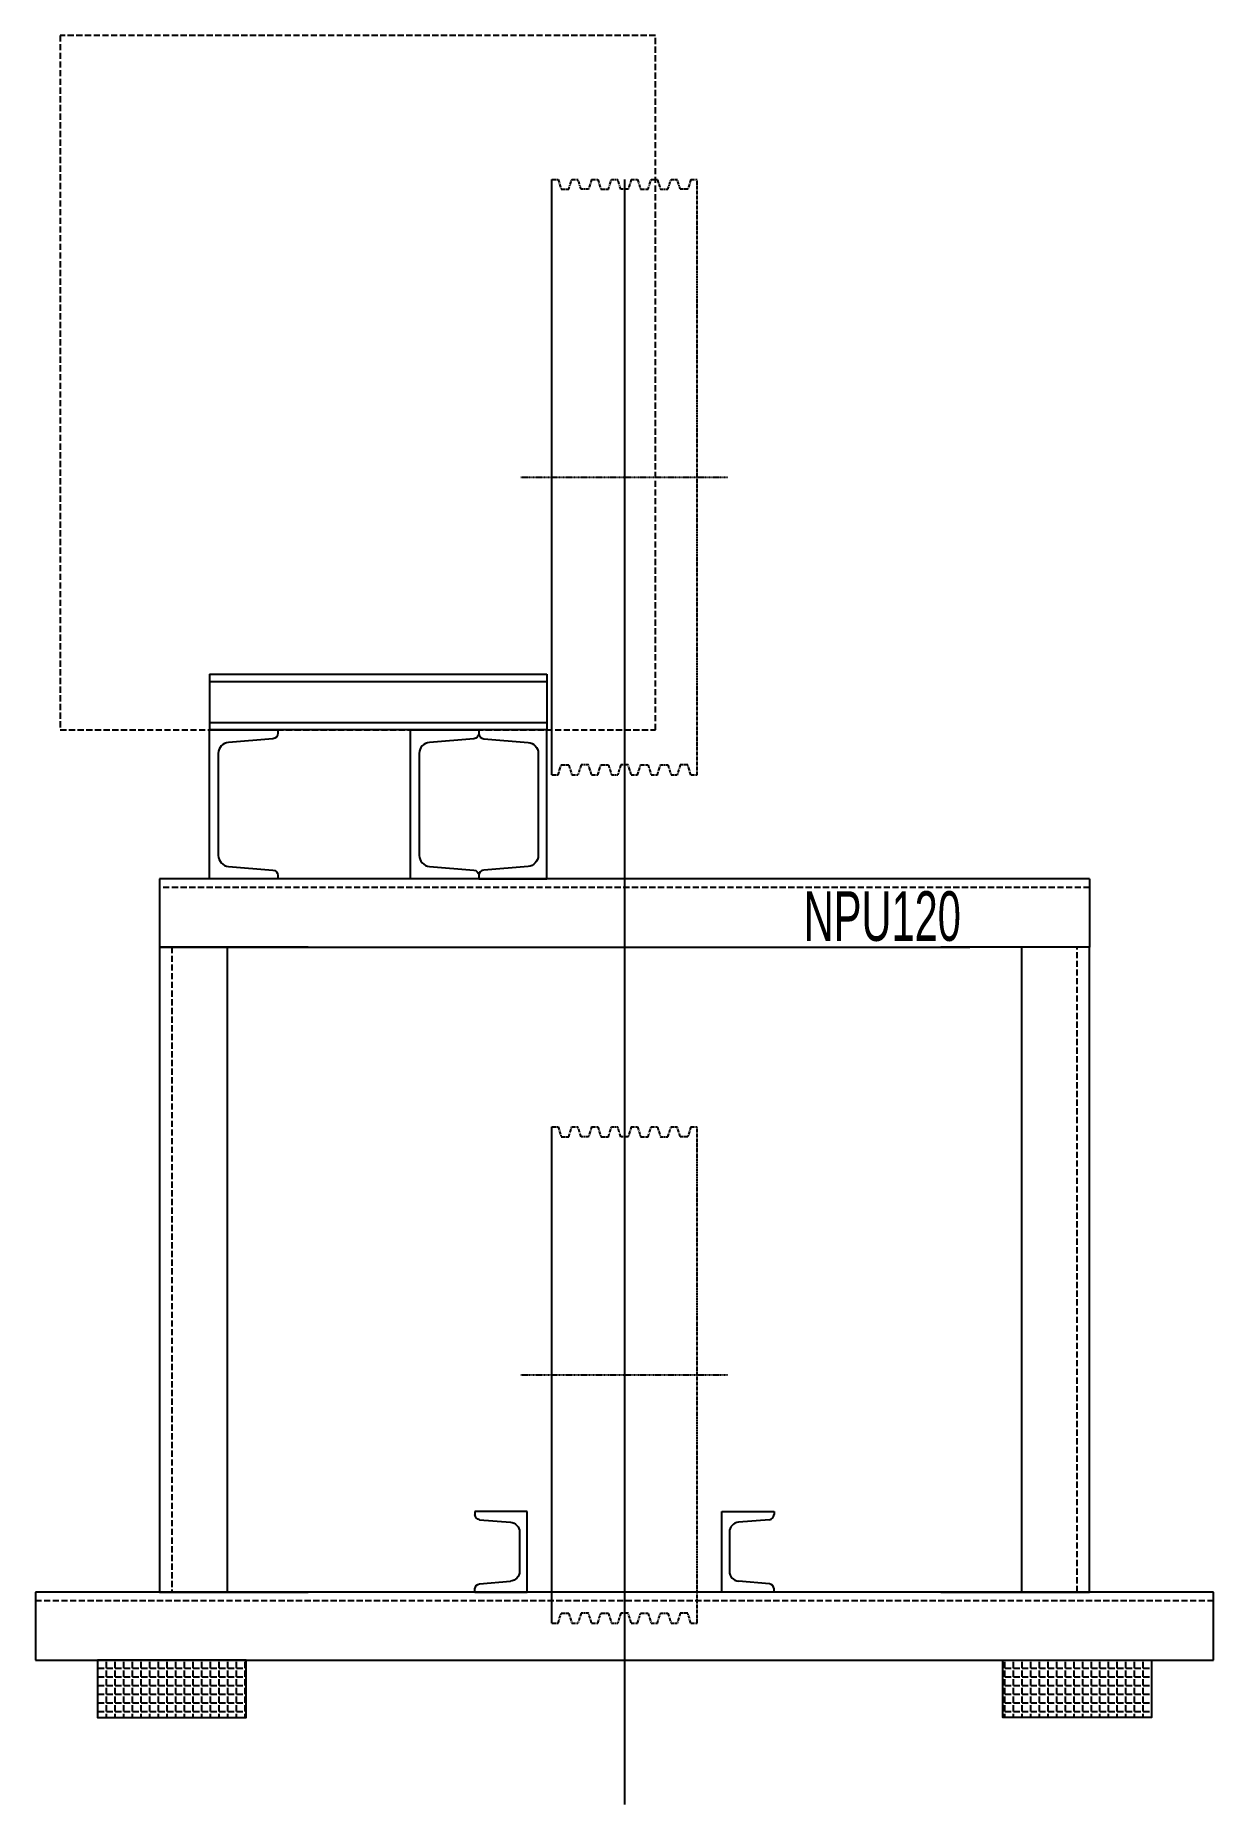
# Model space of a CAD drawing. Header units: millimetres. Extents: x -475 to 475, y -70 to 1356.
import ezdxf

# ---------------------------------------------------------------- set-up
doc = ezdxf.new("R2010")
doc.units = ezdxf.units.MM
for name, pattern in [('CENTERX2', [4, 2.5, -0.5, 0.5, -0.5]), ('DASHDOT', [1, 0.5, -0.25, 0, -0.25]), ('DASHED', [7, 5, -2, 0])]:
    doc.linetypes.add(name, pattern=pattern)
doc.layers.add('Makine sehpası', color=4, linetype='Continuous')
doc.layers.add('TARAMA', color=251, linetype='CENTERX2')
doc.styles.get("Standard").update_dxf_attribs({"font": 'arial.ttf'})

# ---------------------------------------------------------------- blocks, each defined once
blk = doc.blocks.new('A$C2EF57ACA')
at = {"color": 2}
blk.add_line((25, 0), (25, 480), dxfattribs=at)
at = {"color": 8, "linetype": 'DASHDOT'}
for p, q in [((83.5, 480), (83.5, 0)), ((0, 240), (167, 240))]:
    blk.add_line(p, q, dxfattribs=at)
at = {"layer": 'TARAMA', "color": 2}
for p, q in [((25, 480), (30, 480)), ((30, 480), (32.5, 472)), ((32.5, 472), (38.5, 472)), ((38.5, 472), (41, 480)), ((41, 480), (46, 480)), ((48.5, 472), (46, 480)), ((54.5, 472), (48.5, 472)), ((57, 480), (54.5, 472)), ((57, 480), (62, 480)), ((62, 480), (64.5, 472)), ((64.5, 472), (70.5, 472)), ((70.5, 472), (73, 480)), ((73, 480), (78, 480)), ((80.5, 472), (78, 480)), ((86.5, 472), (80.5, 472)), ((89, 480), (86.5, 472)), ((89, 480), (94, 480)), ((94, 480), (96.5, 472)), ((96.5, 472), (102.5, 472)), ((102.5, 472), (105, 480)), ((105, 480), (110, 480)), ((110, 480), (112.5, 472)), ((112.5, 472), (118.5, 472)), ((118.5, 472), (121, 480)), ((121, 480), (126, 480)), ((128.5, 472), (126, 480)), ((134.5, 472), (128.5, 472)), ((137, 480), (134.5, 472)), ((137, 480), (142, 480)), ((142, 0), (142, 480)), ((30, 0), (32.5, 8)), ((32.5, 8), (38.5, 8)), ((38.5, 8), (41, 0)), ((48.5, 8), (46, 0)), ((54.5, 8), (48.5, 8)), ((57, 0), (54.5, 8)), ((62, 0), (64.5, 8)), ((64.5, 8), (70.5, 8)), ((70.5, 8), (73, 0)), ((80.5, 8), (78, 0)), ((86.5, 8), (80.5, 8)), ((89, 0), (86.5, 8)), ((94, 0), (96.5, 8)), ((96.5, 8), (102.5, 8)), ((102.5, 8), (105, 0)), ((110, 0), (112.5, 8)), ((112.5, 8), (118.5, 8)), ((118.5, 8), (121, 0)), ((128.5, 8), (126, 0)), ((134.5, 8), (128.5, 8)), ((137, 0), (134.5, 8)), ((25, 0), (30, 0)), ((41, 0), (46, 0)), ((57, 0), (62, 0)), ((73, 0), (78, 0)), ((89, 0), (94, 0)), ((105, 0), (110, 0)), ((105, 0), (110, 0)), ((121, 0), (126, 0)), ((137, 0), (142, 0)), ((137, 0), (142, 0))]:
    blk.add_line(p, q, dxfattribs=at)
blk = doc.blocks.new('A$C67125200')
at = {"color": 2}
blk.add_line((25, 0), (25, 400), dxfattribs=at)
at = {"color": 8, "linetype": 'DASHDOT'}
for p, q in [((83.5, 400), (83.5, 0)), ((0, 200), (167, 200))]:
    blk.add_line(p, q, dxfattribs=at)
at = {"layer": 'TARAMA', "color": 2}
for p, q in [((25, 400), (30, 400)), ((30, 400), (32.5, 392)), ((38.5, 392), (41, 400)), ((41, 400), (46, 400)), ((48.5, 392), (46, 400)), ((57, 400), (54.5, 392)), ((57, 400), (62, 400)), ((62, 400), (64.5, 392)), ((70.5, 392), (73, 400)), ((73, 400), (78, 400)), ((80.5, 392), (78, 400)), ((89, 400), (86.5, 392)), ((89, 400), (94, 400)), ((94, 400), (96.5, 392)), ((102.5, 392), (105, 400)), ((105, 400), (110, 400)), ((110, 400), (112.5, 392)), ((118.5, 392), (121, 400)), ((121, 400), (126, 400)), ((128.5, 392), (126, 400)), ((137, 400), (134.5, 392)), ((137, 400), (142, 400)), ((142, 0), (142, 400)), ((32.5, 392), (38.5, 392)), ((54.5, 392), (48.5, 392)), ((64.5, 392), (70.5, 392)), ((86.5, 392), (80.5, 392)), ((96.5, 392), (102.5, 392)), ((112.5, 392), (118.5, 392)), ((134.5, 392), (128.5, 392)), ((25, 0), (30, 0)), ((30, 0), (32.5, 8)), ((32.5, 8), (38.5, 8)), ((38.5, 8), (41, 0)), ((41, 0), (46, 0)), ((48.5, 8), (46, 0)), ((54.5, 8), (48.5, 8)), ((57, 0), (54.5, 8)), ((57, 0), (62, 0)), ((62, 0), (64.5, 8)), ((64.5, 8), (70.5, 8)), ((70.5, 8), (73, 0)), ((73, 0), (78, 0)), ((80.5, 8), (78, 0)), ((86.5, 8), (80.5, 8)), ((89, 0), (86.5, 8)), ((89, 0), (94, 0)), ((94, 0), (96.5, 8)), ((96.5, 8), (102.5, 8)), ((102.5, 8), (105, 0)), ((105, 0), (110, 0)), ((105, 0), (110, 0)), ((110, 0), (112.5, 8)), ((112.5, 8), (118.5, 8)), ((118.5, 8), (121, 0)), ((121, 0), (126, 0)), ((128.5, 8), (126, 0)), ((134.5, 8), (128.5, 8)), ((137, 0), (134.5, 8)), ((137, 0), (142, 0)), ((137, 0), (142, 0))]:
    blk.add_line(p, q, dxfattribs=at)
blk = doc.blocks.new('A$C3813272D')
at = {"color": 4}
blk.add_lwpolyline([(7, 18.9), (7, 101.1, -0.391021), (15.3, 110), (50.9, 112.9, 0.391021), (55, 117.4), (55, 120), (0, 120), (0, 0), (55, 0), (55, 2.6, 0.391021), (50.9, 7.1), (15.3, 10, -0.391021)], format="xyb", close=True, dxfattribs=at)
blk = doc.blocks.new('A$C6F844349')
at = {"color": 251, "linetype": 'DASHED'}
for p, q in [((480, 560), (0, 560)), ((0, 560), (0, 0)), ((480, 0), (480, 560)), ((0, 0), (480, 0))]:
    blk.add_line(p, q, dxfattribs=at)
blk = doc.blocks.new('A$C29F05D0A')
at = {"color": 4}
for p, q in [((0, 65), (42, 65)), ((0, 0), (0, 65)), ((38.3, 58.3), (13.4, 56.3)), ((42, 65), (42, 62.5)), ((6, 48.3), (6, 16.7)), ((38.3, 6.7), (13.4, 8.7)), ((42, 0), (42, 2.5)), ((42, 0), (0, 0))]:
    blk.add_line(p, q, dxfattribs=at)
for centre, radius, start, end in [((37.5, 62.7), 4.49, 280.6222, 357.5546), ((14, 48.3), 8, 94.5739, 180), ((14, 16.7), 8, 180, 265.4261), ((37.5, 2.3), 4.49, 2.4454, 79.3778)]:
    blk.add_arc(centre, radius, start, end, dxfattribs=at)

msp = doc.modelspace()

# ---------------------------------------------------------------- hatches: boundary and pattern name
at = {"layer": 'Makine sehpası', "true_color": 0x939598}
h = msp.add_hatch(dxfattribs=at)
h.set_pattern_fill('ANGLE', color=252)
h.set_pattern_definition([(0, (-13409.78, -39788.7176), (0, 6.985), [5.08, -1.905]), (90, (-13409.78, -39788.7176), (-6.985, 4e-16), [5.08, -1.905])])
h.paths.add_polyline_path([(-305, 46), (-425, 46), (-425, 0), (-305, 0)])
h = msp.add_hatch(dxfattribs=at)
h.set_pattern_fill('ANGLE', color=252)
h.set_pattern_definition([(0, (-13509.78, -39788.7176), (0, 6.985), [5.08, -1.905]), (90, (-13509.78, -39788.7176), (-6.985, 4e-16), [5.08, -1.905])])
h.paths.add_polyline_path([(305, 46), (425, 46), (425, 0), (305, 0)])

# ---------------------------------------------------------------- linework, layer by layer
at = {"color": 2, "linetype": 'ByBlock'}
msp.add_line((0, 1239.9), (0, -70.4), dxfattribs=at)
at = {"color": 4, "linetype": 'ByBlock'}
for p, q in [((-255, 621), (-375, 621)), ((-475, 101), (-475, 46)), ((-375, 101), (-255, 101)), ((255, 101), (375, 101))]:
    msp.add_line(p, q, dxfattribs=at)
at = {"layer": 'Makine sehpası', "color": 4, "linetype": 'ByBlock'}
for p, q in [((-334.5, 841), (-62.5, 841)), ((-334.5, 841), (-334.5, 796)), ((-334.5, 835), (-62.5, 835)), ((-62.5, 841), (-62.5, 796)), ((-334.5, 802), (-62.5, 802)), ((-62.5, 796), (-334.5, 796)), ((-375, 676), (-375, 621)), ((375, 676), (-375, 676)), ((375, 676), (375, 621)), ((-375, 621), (-375, 101)), ((-375, 621), (278.5, 621)), ((-320, 101), (-320, 621)), ((375, 621), (255, 621)), ((320, 621), (320, 101)), ((375, 101), (375, 621)), ((475, 101), (-475, 101)), ((475, 46), (475, 101)), ((-475, 46), (475, 46))]:
    msp.add_line(p, q, dxfattribs=at)
at = {"layer": 'Makine sehpası', "color": 4, "linetype": 'DASHED'}
for p, q in [((375, 669), (-375, 669)), ((-365, 621), (-365, 101)), ((365, 101), (365, 621)), ((475, 94), (-475, 94))]:
    msp.add_line(p, q, dxfattribs=at)
at = {"layer": 'Makine sehpası'}
for points in [[(-305, 46), (-425, 46), (-425, 0), (-305, 0)], [(305, 46), (425, 46), (425, 0), (305, 0)]]:
    msp.add_lwpolyline(points, close=True, dxfattribs=at)

# ---------------------------------------------------------------- block references
at = {"linetype": 'ByBlock'}
for name, p in [('A$C6F844349', (-455, 796)), ('A$C2EF57ACA', (-83.5, 759.9)), ('A$C67125200', (-83.5, 76))]:
    msp.add_blockref(name, p, dxfattribs=at)
at = {"layer": 'Makine sehpası', "color": 3, "linetype": 'ByBlock', "xscale": -1, "rotation": 180}
for p in [(-334.5, 796), (-172.5, 796)]:
    msp.add_blockref('A$C3813272D', p, dxfattribs=at)
at = {"layer": 'Makine sehpası', "color": 3, "linetype": 'ByBlock', "rotation": 180}
msp.add_blockref('A$C3813272D', (-62.5, 796), dxfattribs=at)
at = {"layer": 'Makine sehpası', "linetype": 'ByBlock', "xscale": -1}
msp.add_blockref('A$C29F05D0A', (-78.6, 101), dxfattribs=at)
at = {"layer": 'Makine sehpası', "linetype": 'ByBlock'}
msp.add_blockref('A$C29F05D0A', (78.6, 101), dxfattribs=at)

# ---------------------------------------------------------------- texts
at = {"color": 3, "width": 0.6}
msp.add_text('NPU120', height=40, dxfattribs=at).set_placement((144.5, 626))

doc.saveas('drawing.dxf')
